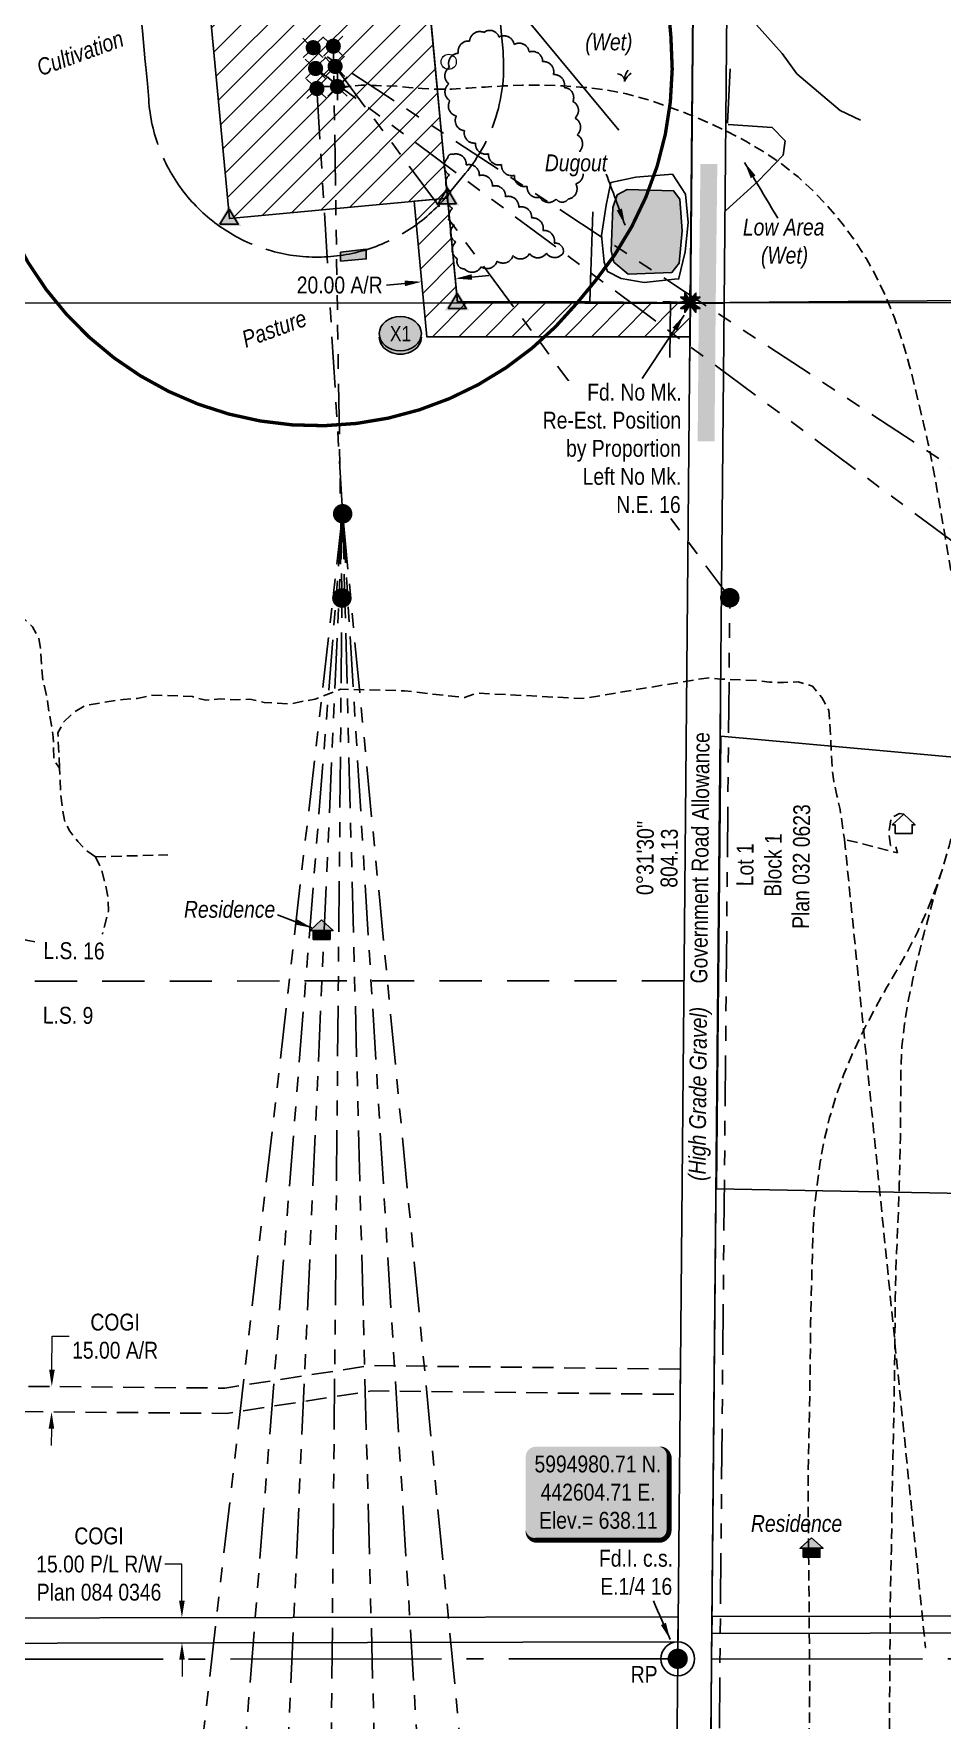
# Model space of a CAD drawing. Extents: x 440687 to 448138, y 5992825 to 5999522.
# Drawn here: x 442223 to 442762, y 5994944 to 5995944 of the extents above; entities that cross this region are included whole.
import ezdxf
from ezdxf.enums import TextEntityAlignment as Align

# ---------------------------------------------------------------- set-up
doc = ezdxf.new("R2010")
doc.units = 0
doc.header["$LTSCALE"] = 5
doc.header["$PDSIZE"] = 0.5
for name, pattern in [('0', [1, 1, 0]), ('DASHED1', [0.375, 0.25, -0.125]), ('foc-ACCESSROAD', [3.75, 2.5, -1.25]), ('foc-BUFFER', [16.75, 15, -1.75]), ('foc-DOT', [1, 0.2, -0.8]), ('foc-DRILLPATH', [14.75, 6, -1.75, 1.75, -1.75, 1.75, -1.75]), ('foc-LSD', [8, 5, -3]), ('foc-QUARTERLINE', [33, 25, -3, 2, -3]), ('foc-TOPO', [1, 0.2, -0.8]), ('UG_PIPE', [1.875, 1.25, -0.625])]:
    doc.linetypes.add(name, pattern=pattern)
doc.layers.get('Defpoints').update_dxf_attribs({"color": 9})
for name, color, linetype in [('35', 37, 'Continuous'), ('AS-FENCE', 48, 'foc-FENCE'), ('AS-PIPE-UG', 44, 'UG_PIPE'), ('AS-RESIDENCE', 14, 'Continuous'), ('AS-ROADS', 254, 'Continuous'), ('AS-TELUS', 224, 'foc-TEL'), ('AS-UNDERLAY-H', 141, 'Continuous'), ('AUX-BUFFER', 7, 'foc-BUFFER'), ('C-WS-S', 8, 'Continuous'), ('DETAIL-HZ-Existing', 8, 'foc-DOT'), ('DETAIL-T', 7, 'Continuous'), ('F-AR', 190, 'foc-ACCESSROAD'), ('F-RW', 190, 'Continuous'), ('L-BD', 7, 'Continuous'), ('L-MON', 1, 'Continuous'), ('L-ROAD-T', 7, 'Continuous'), ('L-SEC', 7, 'Continuous'), ('L-SECQ', 8, 'foc-QUARTERLINE'), ('L-SECTION-LSD', 7, 'foc-LSD'), ('L-TITLEDB', 4, 'Continuous'), ('L-TITLEDB-T', 4, 'Continuous'), ('P-CROSSINGS', 250, 'Continuous'), ('P-PDRILLPATH', 12, 'foc-DRILLPATH'), ('P-PROPOSED', 10, 'Continuous'), ('P-PROPOSED-EXISTING-H', 59, 'Continuous'), ('P-TXT', 4, 'Continuous'), ('T-BUSH', 110, '0'), ('T-GENERAL', 48, 'foc-TOPO'), ('T-SLOPE', 48, 'Continuous'), ('T-WATER', 160, 'Continuous'), ('T-WATER-H', 133, 'Continuous'), ('T-WATER-T', 170, 'Continuous'), ('WETLAND', 143, 'Continuous'), ('WETLAND BLOCK', 146, 'Continuous')]:
    doc.layers.add(name, color=color, linetype=linetype)
for name, color, linetype, lineweight in [('AS-GENERAL', 48, 'Continuous', 18), ('F-AR-T', 190, 'Continuous', 9), ('F-RW-T', 190, 'Continuous', 9), ('T-TEXT', 48, 'Continuous', 18)]:
    doc.layers.add(name, color=color, linetype=linetype, lineweight=lineweight)
doc.styles.add('100L', font='ARIALN.TTF', dxfattribs={"height": 11})
doc.styles.add('175L', font='ARIALN.TTF', dxfattribs={"height": 20})
doc.styles.add('80', font='ARIALN.TTF', dxfattribs={"height": 10})
doc.styles.add('80CG', font='ARIALN.TTF', dxfattribs={"height": 10})
doc.styles.add('80L', font='ARIALN.TTF', dxfattribs={"height": 10})
doc.styles.add('80LS', font='ARIALNI.TTF', dxfattribs={"height": 10})
doc.styles.add('Crossing', font='ARIALN.TTF', dxfattribs={"height": 10})
doc.styles.add('foc-LtypeFont', font='ARIALN.TTF', dxfattribs={"height": 7.35})
doc.linetypes.add('foc-FENCE', pattern='A,10,-1,["X",foc-LtypeFont,S=0.2,R=0,X=-0.625,Y=-0.75],-1.24', length=12.24)
doc.linetypes.add('foc-TEL', pattern='A,2,-1,["T",foc-LtypeFont,S=0.2,R=0,X=-0.425,Y=-0.75],-1.24,8', length=12.24)
doc.dimstyles.new('Compass 5 000', dxfattribs={"dimscale": 5, "dimtxt": 9, "dimasz": 2, "dimexe": 0.2, "dimexo": 0.0625, "dimgap": 0.5, "dimtad": 0, "dimtih": 1, "dimtoh": 1, "dimzin": 0, "dimdsep": 46, "dimtxsty": '80CG', "dimcen": 0.1, "dimse1": 1, "dimse2": 1, "dimclrd": 256, "dimclrt": 256, "dimaunit": 1, "dimadec": 4, "dimazin": 0, "dimtfac": 0.06, "dimtofl": 0, "dimtmove": 0, "dimatfit": 1, "dimfxl": 0.2, "dimtolj": 1, "dimtzin": 0, "dimlwd": -1, "dimarcsym": 0})
pattern_1 = [(45, (201.638, 2731.482), (-7.854144598, 7.854144598), [])]

# ---------------------------------------------------------------- blocks, each defined once
blk = doc.blocks.new('fdia')
at = {"color": 255, "const_width": 1}
blk.add_lwpolyline([(-0.5, 0, 1), (0.5, 0, 1)], format="xyb", close=True, dxfattribs=at)
blk = doc.blocks.new('Fdiaa')
blk.add_blockref('fdia', (0, 0))
blk = doc.blocks.new('fdib')
at = {"color": 1, "const_width": 1.6}
blk.add_lwpolyline([(-0.4, 0, 1), (0.4, 0, 1)], format="xyb", close=True, dxfattribs=at)
at = {"color": 1}
blk.add_circle((0, 0), 0.8, dxfattribs=at)
blk = doc.blocks.new('Fdibb')
blk.add_blockref('fdib', (0, 0))
blk = doc.blocks.new('fdicc')
for name in ['Fdibb', 'Fdiaa']:
    blk.add_blockref(name, (0, 0))
blk = doc.blocks.new('FDI')
blk.add_blockref('fdicc', (0, 0))
blk = doc.blocks.new('TRIA')
blk.add_hatch(color=255).paths.add_polyline_path([(-0.04, 1.52), (-1.47, -0.87), (1.39, -0.87)])
blk = doc.blocks.new('TRIAA')
blk.add_blockref('TRIA', (0, 0))
blk = doc.blocks.new('TRIB')
at = {"color": 1}
blk.add_lwpolyline([(-1.12, -0.67), (-0.04, 1.13), (1.04, -0.67)], close=True, dxfattribs=at)
blk = doc.blocks.new('TRIBB')
blk.add_blockref('TRIB', (0, 0))
blk = doc.blocks.new('TRICC')
for name in ['TRIAA', 'TRIBB']:
    blk.add_blockref(name, (0, 0))
blk = doc.blocks.new('plspike')
blk.add_blockref('TRICC', (0, 0))
blk = doc.blocks.new('TEMP')
h = blk.add_hatch(color=255)
h.dxf.hatch_style = 1
h.paths.add_polyline_path([(0, 0.25), (-0.67, 1.15), (-0.67, 0.67), (-1.15, 0.67), (-0.25, 0), (-1.15, -0.67), (-0.67, -0.67), (-0.67, -1.15), (0, -0.25), (0.67, -1.15), (0.67, -0.67), (1.15, -0.67), (0.25, 0), (1.15, 0.67), (0.67, 0.67), (0.67, 1.15)])
h.paths.add_polyline_path([(0.57, 0.85), (0.57, 0.57), (0.85, 0.57), (0.08, 0), (0.85, -0.57), (0.57, -0.57), (0.57, -0.85), (0, -0.08), (-0.57, -0.85), (-0.57, -0.57), (-0.85, -0.57), (-0.08, 0), (-0.85, 0.57), (-0.57, 0.57), (-0.57, 0.85), (0, 0.08)], flags=16)
h = blk.add_hatch(color=1)
h.dxf.hatch_style = 1
h.paths.add_polyline_path([(0, 0.08), (-0.57, 0.85), (-0.57, 0.57), (-0.85, 0.57), (-0.08, 0), (-0.85, -0.57), (-0.57, -0.57), (-0.57, -0.85), (0, -0.08), (0.57, -0.85), (0.57, -0.57), (0.85, -0.57), (0.08, 0), (0.85, 0.57), (0.57, 0.57), (0.57, 0.85)])
at = {"color": 1}
for p, q in [((-0.08, 0), (0.08, 0)), ((0, 0.08), (0, -0.08))]:
    blk.add_line(p, q, dxfattribs=at)
at = {"color": 255, "flags": 128}
blk.add_lwpolyline([(-0.25, 0), (-1.15, 0.67), (-0.67, 0.67), (-0.67, 1.15), (0, 0.25), (0.67, 1.15), (0.67, 0.67), (1.15, 0.67), (0.25, 0), (1.15, -0.67), (0.67, -0.67), (0.67, -1.15), (0, -0.25), (-0.67, -1.15), (-0.67, -0.67), (-1.15, -0.67)], close=True, dxfattribs=at)
at = {"color": 1, "flags": 128}
blk.add_lwpolyline([(-0.08, 0), (-0.85, 0.57), (-0.57, 0.57), (-0.57, 0.85), (0, 0.08), (0.57, 0.85), (0.57, 0.57), (0.85, 0.57), (0.08, 0), (0.85, -0.57), (0.57, -0.57), (0.57, -0.85), (0, -0.08), (-0.57, -0.85), (-0.57, -0.57), (-0.85, -0.57)], close=True, dxfattribs=at)
blk = doc.blocks.new('*D432')
at = {"layer": 'Defpoints', "color": 0, "transparency": 16777216}
for p in [(442310.7, 5995005.15), (442396.59, 5995005.31), (442396.62, 5994990.31)]:
    blk.add_point(p, dxfattribs=at)
at = {"layer": 'F-RW-T', "transparency": 16777216}
for p, q in [((442310.65, 5995036.82), (442300.65, 5995036.82)), ((442310.69, 5995015.15), (442310.65, 5995036.82)), ((442310.75, 5994980.16), (442310.77, 5994970.16))]:
    blk.add_line(p, q, dxfattribs=at)
for points in [[(442312.35, 5995015.16), (442309.02, 5995015.15), (442310.7, 5995005.15)], [(442312.41, 5994980.16), (442309.08, 5994980.16), (442310.73, 5994990.16)]]:
    blk.add_solid(points, dxfattribs=at)
at = {"layer": 'F-RW-T', "transparency": 16777216, "insert": (442261.56, 5995036.82), "char_height": 10, "attachment_point": 5, "style": '80CG'}
blk.add_mtext('\\A1;COGI\\P15.00 P/L R/W\\PPlan 084 0346', dxfattribs=at)
blk = doc.blocks.new('WC')
at = {"layer": 'L-MON'}
h = blk.add_hatch(color=255, dxfattribs=at)
h.dxf.hatch_style = 1
edge = h.paths.add_edge_path()
edge.add_arc((0, 0), 0.9, 0, 360)
at = {"layer": 'L-MON', "color": 240, "flags": 128}
for points in [[(-0.62, 0.5), (-1.23, 1.12)], [(0.52, 0.61), (1.13, 1.21)], [(-1.18, -1.18), (-0.56, -0.57)], [(1.16, -1.18), (0.56, -0.57)]]:
    blk.add_lwpolyline(points, dxfattribs=at)
at = {"layer": 'L-MON', "color": 240}
for radius in [0.8, 0.373]:
    blk.add_circle((0, 0), radius, dxfattribs=at)
blk = doc.blocks.new('res_occ')
for points in [[(0.1, 0.89), (-1.26, -0.37), (1.46, -0.37)], [(-0.9, -1.43), (1.1, -1.43), (1.1, -0.37), (-0.9, -0.37)]]:
    blk.add_hatch(color=14).paths.add_polyline_path(points)
at = {"color": 14}
for points in [[(0.1, 0.89), (-1.26, -0.37), (1.46, -0.37)], [(-0.9, -1.43), (1.1, -1.43), (1.1, -0.37), (-0.9, -0.37)]]:
    blk.add_lwpolyline(points, close=True, dxfattribs=at)
blk = doc.blocks.new('*D456')
at = {"layer": 'Defpoints', "color": 0, "transparency": 16777216}
for p in [(442233.53, 5995142.1), (442283.46, 5995141.66), (442283.33, 5995126.66)]:
    blk.add_point(p, dxfattribs=at)
at = {"layer": 'F-AR-T', "transparency": 16777216}
for p, q in [((442233.62, 5995152.1), (442233.8, 5995171.91)), ((442233.8, 5995171.91), (442243.8, 5995171.91)), ((442233.31, 5995117.11), (442233.22, 5995107.11))]:
    blk.add_line(p, q, dxfattribs=at)
for points in [[(442231.96, 5995152.11), (442235.29, 5995152.08), (442233.53, 5995142.1)], [(442231.65, 5995117.12), (442234.98, 5995117.09), (442233.4, 5995127.11)]]:
    blk.add_solid(points, dxfattribs=at)
at = {"layer": 'F-AR-T', "transparency": 16777216, "insert": (442271.08, 5995171.91), "char_height": 10, "attachment_point": 5, "style": '80CG'}
blk.add_mtext('\\A1;COGI\\P15.00 A/R', dxfattribs=at)
blk = doc.blocks.new('xing2')
h = blk.add_hatch(color=50)
h.dxf.hatch_style = 1
edge = h.paths.add_edge_path()
edge.add_ellipse((0, 0), major_axis=(-12.5, 0), ratio=0.816297, start_angle=0, end_angle=360)
h = blk.add_hatch(color=250)
h.dxf.hatch_style = 1
edge = h.paths.add_edge_path()
edge.add_ellipse((0, -2), major_axis=(-12.5, 0), ratio=0.816297, start_angle=0, end_angle=180)
edge.add_line((12.5, -2), (12.5, 0))
edge.add_ellipse((0, 0), major_axis=(-12.5, 0), ratio=0.816297, start_angle=0, end_angle=180, ccw=False)
edge.add_line((-12.5, 0), (-12.5, -2))
at = {"color": 250}
blk.add_ellipse((0, 0), major_axis=(-12.5, 0), ratio=0.816297, dxfattribs=at)
blk.add_ellipse((0, -2), major_axis=(-12.5, 0), ratio=0.816297, start_param=0, end_param=3.141593, dxfattribs=at)
at = {"color": 250, "style": 'Crossing'}
blk.add_attdef('CROSSING', text='', height=9, dxfattribs=at).set_placement((0.1, 0), align=Align.MIDDLE_CENTER)
at = {"color": 250, "style": 'Crossing', "flags": 1}
for tag, p in [('OWNER', (0.1, -12.5)), ('DESCRIPTION', (0.1, -25.8)), ('LOCATION', (0.1, -39.3)), ('DWG_REF', (0.1, -52.8))]:
    blk.add_attdef(tag, text='', height=9, dxfattribs=at).set_placement(p, align=Align.MIDDLE_CENTER)
blk = doc.blocks.new('*D483')
at = {"layer": 'Defpoints', "color": 0, "transparency": 16777216}
for p in [(442472.08, 5995805.79), (442452.18, 5995803.91), (442452.83, 5995797.01)]:
    blk.add_point(p, dxfattribs=at)
at = {"layer": 'P-TXT', "transparency": 16777216}
for p, q in [((442442.88, 5995796.07), (442432, 5995795.04)), ((442482.69, 5995799.83), (442492.65, 5995800.77))]:
    blk.add_line(p, q, dxfattribs=at)
for points in [[(442442.72, 5995797.73), (442443.03, 5995794.41), (442452.83, 5995797.01)], [(442482.53, 5995801.49), (442482.85, 5995798.17), (442472.74, 5995798.89)]]:
    blk.add_solid(points, dxfattribs=at)
at = {"layer": 'P-TXT', "transparency": 16777216, "insert": (442404.26, 5995795.04), "char_height": 10, "attachment_point": 5, "style": '80CG', "bg_fill": 3, "box_fill_scale": 1.1, "bg_fill_color": 256, "bg_fill_true_color": 13158600, "bg_fill_transparency": 0}
blk.add_mtext('\\A1;20.00 A/R', dxfattribs=at)
blk = doc.blocks.new('MUSK')
at = {"layer": 'T-GENERAL', "linetype": 'Continuous'}
for centre, radius, start, end in [((-0.86, 0.03), 0.856, 357.7915, 88.2897), ((1.86, 0.15), 1.86, 140.732, 184.6871), ((1.91, -0.8), 2.08, 122.4427, 157.2145)]:
    blk.add_arc(centre, radius, start, end, dxfattribs=at)
blk = doc.blocks.new('*U486')
h = blk.add_hatch(color=254)
edge = h.paths.add_edge_path()
edge.add_line((-36.5, -28.5), (36.5, -28.5))
edge.add_arc((36.5, -22.5), 6, 270, 360)
edge.add_line((42.5, -22.5), (42.5, 21))
edge.add_arc((36.5, 21), 6, 0, 90)
edge.add_line((36.5, 27), (-36.5, 27))
edge.add_arc((-36.5, 21), 6, 90, 180)
edge.add_line((-42.5, 21), (-42.5, -22.5))
edge.add_arc((-36.5, -22.5), 6, 180, 270)
at = {"color": 1, "flags": 128}
blk.add_lwpolyline([(-36.5, -28.5, 3, 3, 0), (36.5, -28.5, 3, 3, 0.414214), (42.5, -22.5, 3, 3, 0), (42.5, 21, 3, 0, 0.414214), (36.5, 27, 0, 0, 0), (-36.5, 27, 0, 0, 0.414214), (-42.5, 21, 0, 0, 0), (-42.5, -22.5, 0, 3, 0.414214)], format="xyseb", close=True, dxfattribs=at)
blk.add_lwpolyline([(-13.6, -13.2, 0, 10, 0), (0, 0, 5, 5, 0)], format="xyseb", dxfattribs=at)
at = {"color": 1, "style": '80'}
blk.add_attdef('ENTER_TEXT_001', (-36, -5), '', height=10, dxfattribs=at)
blk = doc.blocks.new('*U488')
at = {"layer": '35', "color": 3}
blk.add_circle((0, 0), 10, dxfattribs=at)
at = {"layer": '35', "color": 3, "style": '80'}
blk.add_attdef('RP_001', (-27.86, -14.23), '', height=10, dxfattribs=at)
blk = doc.blocks.new('res_abd')
at = {"color": 14}
blk.add_lwpolyline([(-1.13, -0.57), (-1.13, -1.62), (0.87, -1.62), (0.87, -0.57), (1.22, -0.57), (-0.13, 0.69), (-1.49, -0.57)], close=True, dxfattribs=at)
blk = doc.blocks.new('GAS')
h = blk.add_hatch(color=255)
h.dxf.hatch_style = 1
edge = h.paths.add_edge_path()
edge.add_arc((0, 0), 0.9, 0, 360)
for p, q in [((-0.81, 0), (-1.62, 0)), ((-0.57, 0.57), (-1.14, 1.14)), ((0, 0.81), (0, 1.62)), ((0.57, 0.57), (1.14, 1.14)), ((1.62, 0), (0.81, 0)), ((-0.57, -0.57), (-1.14, -1.14)), ((0, -0.81), (0, -1.62)), ((1.14, -1.14), (0.57, -0.57))]:
    blk.add_line(p, q)
blk.add_circle((0, 0), 0.8)
blk = doc.blocks.new('plbh')
at = {"layer": 'L-MON'}
h = blk.add_hatch(color=255, dxfattribs=at)
h.dxf.hatch_style = 1
edge = h.paths.add_edge_path()
edge.add_arc((0, 0), 1.16, 0, 360)
h = blk.add_hatch(color=256, dxfattribs=at)
h.dxf.hatch_style = 1
h.paths.add_polyline_path([(-0.96, 0, 1), (0.96, 0, 1)])
h.paths.add_polyline_path([(0.91, 0, -1), (-0.91, 0, -1)], flags=16)
h.paths.add_polyline_path([(0.45, 0, -1), (-0.45, 0, -1)], flags=0)
h = blk.add_hatch(color=256, dxfattribs=at)
h.dxf.hatch_style = 1
h.paths.add_polyline_path([(-0.45, 0, 1), (0.45, 0, 1)])
h.paths.add_polyline_path([(0.4, 0, -1), (-0.4, 0, -1)], flags=16)
at = {"layer": 'L-MON', "color": 240}
for radius in [0.96, 0.91, 0.45, 0.4]:
    blk.add_circle((0, 0), radius, dxfattribs=at)

msp = doc.modelspace()

# ---------------------------------------------------------------- hatches: boundary and pattern name
at = {"layer": 'AS-UNDERLAY-H'}
h = msp.add_hatch(color=256, dxfattribs=at)
h.dxf.hatch_style = 1
h.paths.add_polyline_path([(442404.701, 5995814.546), (442404.833, 5995809.31), (442420.022, 5995810.569), (442419.955, 5995816.402)])
at = {"layer": 'P-PROPOSED-EXISTING-H'}
h = msp.add_hatch(dxfattribs=at)
h.set_pattern_fill('ANSI31', color=256, scale=3.498406, style=0)
h.set_pattern_definition(pattern_1)
h.paths.add_polyline_path([(442321.08, 5996023.502), (442450.448, 5996035.683), (442468.251, 5995846.606), (442338.882, 5995834.425)])
h = msp.add_hatch(dxfattribs=at)
h.set_pattern_fill('ANSI31', color=256, scale=3.498406, style=0)
h.set_pattern_definition(pattern_1)
h.paths.add_polyline_path([(442468.251, 5995846.606), (442448.348, 5995844.732), (442455.908, 5995764.442), (442611.891, 5995764.459), (442612.074, 5995784.45), (442474.105, 5995784.435)])
at = {"layer": 'T-WATER-H'}
h = msp.add_hatch(color=256, dxfattribs=at)
h.dxf.hatch_style = 1
h.paths.add_polyline_path([(442574.683, 5995851.709), (442568.796, 5995848.465), (442566.247, 5995841.032), (442565.286, 5995815.417), (442566.816, 5995808.721), (442575.283, 5995801.578), (442601.225, 5995802.587), (442605.497, 5995807.945), (442607.266, 5995827.143), (442605.886, 5995846.069), (442602.235, 5995850.883)])

# ---------------------------------------------------------------- linework, layer by layer
at = {"layer": 'AS-FENCE', "flags": 128}
for points in [[(442611.816, 5995750.123), (442612.474, 5995802.046), (442616.375, 5996249.275)], [(442612.194, 5995784.54), (442552.564, 5995785.145), (442474.045, 5995785.028), (442464.731, 5995882.45), (442456.831, 5995967.811), (442451.738, 5996034.909), (442445.327, 5996120.674), (442439.093, 5996125.752), (442406.511, 5996117.163), (442381.556, 5996105.188), (442350.395, 5996096.332), (442327.931, 5996097.311), (442310.14, 5996100.252), (442276.675, 5996100.498)], [(442554.466, 5995838.387), (442552.666, 5995785.127)], [(442552.571, 5995785.124), (442553.198, 5995804.234)], [(442611.816, 5995750.123), (442612.474, 5995802.046)], [(442612.216, 5995785.793), (442612.307, 5995794.85), (442612.112, 5995785.97), (442604.669, 5995784.71), (442600.259, 5995784.648), (442595.792, 5995784.83)], [(442612.176, 5995784.601), (442776.241, 5995785.891)], [(442600.368, 5995784.784), (442600.052, 5995752.117)]]:
    msp.add_lwpolyline(points, dxfattribs=at)
at = {"layer": 'AS-GENERAL', "flags": 128}
for points, const_width in [([(442612.307, 5995794.85), (442612.112, 5995785.97)], 1.5), ([(442595.792, 5995784.83), (442604.669, 5995784.71)], 1.499)]:
    msp.add_lwpolyline(points, dxfattribs=dict(at, const_width=const_width))
at = {"layer": 'AS-GENERAL'}
msp.add_circle((442468.905, 5995927.403), 4.515, dxfattribs=at)
at = {"layer": 'AS-PIPE-UG'}
msp.add_line((442259.381, 5995456.059), (442302.351, 5995457.335), dxfattribs=at)
at = {"layer": 'AS-PIPE-UG', "flags": 128}
for points in [[(441791.658, 5995613.039), (441801.632, 5995612.695), (441806.39, 5995612.554), (441807.823, 5995612.726), (442210.061, 5995598.964), (442216.122, 5995598.082), (442222.029, 5995592.523), (442225.814, 5995585.696), (442227.044, 5995577.766), (442227.538, 5995569.977), (442228.137, 5995560.879), (442229.594, 5995555.379), (442231.033, 5995548.438), (442232.08, 5995541.009), (442233.375, 5995534.039), (442234.38, 5995527.087), (442234.881, 5995513.578), (442238.105, 5995508.697)], [(442238.105, 5995508.697), (442237.14, 5995529.551), (442240.466, 5995535.947), (442246.605, 5995541.964), (442253.779, 5995545.992), (442275.869, 5995549.445), (442284.201, 5995549.929), (442292.409, 5995551.867), (442300.759, 5995551.699), (442309.141, 5995551.49), (442316.921, 5995551.076), (442324.95, 5995548.913), (442333.738, 5995549.792), (442342.494, 5995549.236), (442351.016, 5995549.555), (442359.43, 5995547.671), (442366.996, 5995547.221), (442375.483, 5995546.696), (442382.742, 5995548.361), (442389.75, 5995549.587), (442404.883, 5995555.506), (442442.715, 5995554.531), (442478.189, 5995550.494), (442485.883, 5995553.186), (442548.412, 5995549.933), (442616.775, 5995561.365), (442623.299, 5995562.136), (442630.172, 5995561.484), (442651.576, 5995560.61), (442659.231, 5995559.691), (442667.349, 5995559.452), (442676.192, 5995559.868), (442684.561, 5995557.388), (442690.199, 5995550.518), (442694.223, 5995543.035), (442694.954, 5995534.96), (442696.225, 5995509.312), (442697.217, 5995500.754), (442699.109, 5995492.49), (442701.031, 5995484.108), (442703.549, 5995466.509)], [(442259.381, 5995456.059), (442254.139, 5995459.777), (442248.932, 5995465.193), (442244.196, 5995471.262), (442240.977, 5995477.85), (442239.677, 5995485.766), (442238.796, 5995493.753), (442238.105, 5995508.697)], [(442738.717, 5995481.481), (442736.199, 5995481.715), (442731.191, 5995479.22), (442729.895, 5995469.88), (442730.968, 5995462.873), (442734.024, 5995462.343), (442735.093, 5995458.514), (442703.549, 5995466.509)], [(442703.612, 5995466.493), (442751.607, 5994987.408), (442751.388, 5994987.485)], [(441791.658, 5995448.151), (441792.246, 5995448.274), (441798.937, 5995449.982), (441817.473, 5995453.211), (441825.4, 5995454.848), (441833.512, 5995457.227), (441841.879, 5995459.321), (441850.153, 5995460.887), (441858.653, 5995462.019), (441867.085, 5995462.76), (441875.465, 5995463.175), (441884.173, 5995463.311), (441892.939, 5995462.753), (441901.413, 5995462.149), (441909.893, 5995461.169), (441918.75, 5995459.714), (441927.238, 5995458.663), (441935.664, 5995457.066), (441944.08, 5995455.355), (441952.517, 5995453.827), (441960.603, 5995452.457), (441967.629, 5995451.298), (441975.078, 5995449.164), (441982.651, 5995447.575), (441989.203, 5995446.585), (441996.088, 5995445.206), (442003.629, 5995444.103), (442011.404, 5995443.769), (442018.746, 5995444.686), (442033.062, 5995453.946), (442040.71, 5995452.902), (442048.521, 5995451.571), (442055.305, 5995449.182), (442063.092, 5995447.419), (442071.023, 5995447.445), (442079.003, 5995445.95), (442087.12, 5995443.923), (442095.428, 5995443.009), (442103.568, 5995442.009), (442111.823, 5995441.126), (442120.093, 5995439.229), (442128.448, 5995437.878), (442136.327, 5995436.01), (442144.321, 5995434.212), (442152.254, 5995432.791), (442159.974, 5995431.085), (442168.046, 5995429.858), (442175.801, 5995428.268), (442183.682, 5995425.998), (442190.287, 5995421.522), (442196.173, 5995416.386), (442203.407, 5995412.302), (442210.854, 5995408.539), (442219.239, 5995406.59), (442227.658, 5995405.087), (442236.118, 5995403.553), (442244.358, 5995402.934), (442252.686, 5995402.604), (442261.348, 5995402.317), (442267.241, 5995424.105), (442266.948, 5995432.266), (442265.097, 5995440.585), (442262.886, 5995448.77), (442259.381, 5995456.059)]]:
    msp.add_lwpolyline(points, dxfattribs=at)
at = {"layer": 'AS-ROADS', "const_width": 9.995, "flags": 128}
msp.add_lwpolyline([(442621.534, 5995702.481), (442622.193, 5995780.033), (442623.19, 5995866.79)], dxfattribs=at)
at = {"layer": 'AS-TELUS', "flags": 128}
for points in [[(442466.564, 5995784.574), (442632.682, 5995784.211)], [(442622.841, 5994768.202), (442630.033, 5995542.103)]]:
    msp.add_lwpolyline(points, dxfattribs=at)
at = {"layer": 'AS-UNDERLAY-H', "flags": 128}
msp.add_lwpolyline([(442404.701, 5995814.546), (442404.833, 5995809.31), (442420.022, 5995810.569), (442419.955, 5995816.402)], close=True, dxfattribs=at)
at = {"layer": 'AUX-BUFFER', "color": 251, "linetype": 'foc-BUFFER', "const_width": 1.999, "flags": 128}
msp.add_lwpolyline([(442191.264, 5995898.486), (442190.797, 5995905.611), (442189.935, 5995913.184, -0.0071781), (442189.368, 5995918.896), (442187.904, 5995936.166), (442186.848, 5995945.954, -0.0054391), (442186.429, 5995950.283), (442185.398, 5995962.295, -0.4150133), (442368.023, 5996178.613), (442379.939, 5996179.603, -0.414883), (442595.751, 5995996.476), (442596.55, 5995986.584), (442597.56, 5995976.674, -0.0027899), (442597.774, 5995974.453), (442599.565, 5995954.702, -0.0003681), (442599.591, 5995954.409), (442600.66, 5995942.424, -0.1970345), (442555.821, 5995797.536), (442545.024, 5995784.433, -0.6793505)], format="xyb", close=True, dxfattribs=at)
at = {"layer": 'AUX-BUFFER', "color": 251, "linetype": 'foc-BUFFER', "flags": 128}
msp.add_lwpolyline([(442291.005, 5995905.023), (442290.381, 5995914.536), (442289.249, 5995924.487, -0.0071781), (442288.965, 5995927.342), (442287.404, 5995945.746), (442286.227, 5995956.666, -0.0054391), (442286.018, 5995958.83), (442284.987, 5995970.842, -0.4150133), (442376.299, 5996079.001), (442388.215, 5996079.991, -0.414883), (442496.121, 5995988.428), (442497.004, 5995977.491), (442498.121, 5995966.537, -0.0027899), (442498.228, 5995965.427), (442500.019, 5995945.676, -0.0003681), (442500.032, 5995945.529), (442501.101, 5995933.544, -0.1970345), (442478.682, 5995861.1), (442467.885, 5995847.997, -0.6793505)], format="xyb", close=True, dxfattribs=at)
at = {"layer": 'DETAIL-HZ-Existing', "linetype": 'DASHED1', "ltscale": 5, "flags": 128}
msp.add_lwpolyline([(442771.574, 5995596.825), (442773.295, 5995586.452), (442773.748, 5995583.467), (442775.44, 5995569.954), (442776.571, 5995556.419), (442777.082, 5995542.822), (442776.872, 5995529.213), (442775.944, 5995515.664), (442774.245, 5995502.144), (442771.758, 5995488.754), (442768.814, 5995475.59), (442765.579, 5995462.409), (442761.796, 5995449.325), (442760.588, 5995445.49), (442758.545, 5995438.795), (442757.835, 5995436.403), (442754.152, 5995423.328), (442750.658, 5995410.231), (442747.314, 5995397.081), (442744.218, 5995383.789), (442741.433, 5995370.493), (442739.176, 5995357.12), (442737.669, 5995343.707), (442737.06, 5995330.214), (442737.024, 5995327.254), (442736.931, 5995316.644), (442736.842, 5995303.075), (442736.743, 5995289.495), (442736.505, 5995275.967), (442736.117, 5995262.47), (442735.697, 5995248.894), (442735.128, 5995235.331), (442734.519, 5995221.767), (442733.98, 5995208.193), (442733.662, 5995194.656), (442733.583, 5995181.096), (442733.473, 5995167.476), (442733.323, 5995153.837), (442733.114, 5995140.268), (442732.846, 5995126.761), (442732.568, 5995113.263), (442732.279, 5995099.716), (442732.021, 5995086.198), (442731.802, 5995072.66), (442731.592, 5995058.991), (442731.381, 5995045.323), (442731.071, 5995031.665), (442730.791, 5995017.998), (442730.692, 5995004.448), (442730.592, 5994990.778), (442730.481, 5994977.098), (442730.421, 5994963.428), (442730.331, 5994949.748), (442730.25, 5994936.068), (442730.191, 5994922.438), (442730.151, 5994908.787), (442730.2, 5994895.096), (442730.37, 5994881.422), (442730.59, 5994867.759), (442730.919, 5994854.103), (442731.269, 5994840.428), (442731.609, 5994826.763), (442731.909, 5994813.098), (442731.848, 5994799.428), (442731.498, 5994785.751), (442731.058, 5994772.085), (442730.589, 5994758.57), (442730.091, 5994745.045), (442729.571, 5994731.391), (442729.161, 5994717.725), (442728.84, 5994704.038), (442728.48, 5994690.361), (442728.03, 5994676.736), (442727.579, 5994663.06), (442727.229, 5994649.384), (442726.999, 5994635.715), (442726.898, 5994622.036), (442726.908, 5994608.344), (442726.888, 5994594.674), (442726.717, 5994580.995), (442726.437, 5994567.317), (442726.177, 5994553.659), (442726.026, 5994539.95), (442725.975, 5994526.26), (442725.975, 5994512.589), (442726.115, 5994498.906), (442726.444, 5994485.241), (442726.774, 5994471.555), (442727.024, 5994457.891), (442727.253, 5994444.207), (442727.553, 5994430.523), (442727.693, 5994416.89), (442727.656, 5994403.439), (442727.545, 5994389.739), (442727.315, 5994376.071), (442726.864, 5994362.396), (442726.324, 5994348.742), (442725.874, 5994335.086), (442725.564, 5994321.409), (442725.383, 5994307.73), (442725.143, 5994294.052), (442724.873, 5994280.404), (442724.614, 5994266.877), (442724.359, 5994253.619), (442724.162, 5994242.63)], dxfattribs=at)
at = {"layer": 'F-AR', "flags": 128}
msp.add_lwpolyline([(442606.307, 5995152.464), (442606.167, 5995137.471), (442423.39, 5995139.526), (442337.176, 5995126.187), (442128.889, 5995128.031), (442128.392, 5995086.287), (442113.398, 5995086.275), (442114.075, 5995143.156), (442336.089, 5995141.19), (442422.321, 5995154.532)], close=True, dxfattribs=at)
at = {"layer": 'F-RW', "flags": 128}
for points in [[(442625.053, 5995005.72), (442624.96, 5994995.727), (443000.725, 5994996.468), (443035.243, 5995031.114), (443028.166, 5995038.165), (442996.57, 5995006.45)], [(442109.681, 5995019.543), (442147.459, 5995004.859), (442604.944, 5995005.684), (442604.805, 5994990.689), (442144.661, 5994989.861), (442104.248, 5995005.576)]]:
    msp.add_lwpolyline(points, close=True, dxfattribs=at)
at = {"layer": 'L-SEC'}
for p, q in [((444232.881, 5995787.316), (442632.307, 5995784.485)), ((441809.528, 5995784.364), (442612.074, 5995784.45)), ((442597.225, 5994176.899), (442604.712, 5994980.716)), ((442617.335, 5994176.983), (442624.819, 5994980.529))]:
    msp.add_line(p, q, dxfattribs=at)
at = {"layer": 'L-SEC', "flags": 128}
for points in [[(442619.437, 5996588.183), (442612.074, 5995784.45), (442604.712, 5994980.716)], [(442639.547, 5996587.999), (442632.184, 5995784.265), (442624.822, 5994980.532)]]:
    msp.add_lwpolyline(points, dxfattribs=at)
at = {"layer": 'L-SECQ'}
msp.add_line((441844.549, 5994980.28), (442604.712, 5994980.716), dxfattribs=at)
at = {"layer": 'L-SECQ', "flags": 128}
msp.add_lwpolyline([(442624.819, 5994980.529), (443388.805, 5994981.73)], dxfattribs=at)
at = {"layer": 'L-SECTION-LSD'}
msp.add_line((442608.487, 5995382.65), (442211.169, 5995382.446), dxfattribs=at)
at = {"layer": 'L-TITLEDB', "flags": 128}
msp.add_lwpolyline([(442630.269, 5995527.632), (442875.779, 5995505.426), (442863.686, 5995449.39), (442858.853, 5995411.541), (442833.153, 5995410.898), (442817.041, 5995255.731), (442627.748, 5995259.293)], close=True, dxfattribs=at)
at = {"layer": 'P-PDRILLPATH', "flags": 128}
for points in [[(444625.928, 5995582.522), (442930.28, 5995580.105), (442388.562, 5995935.789)], [(442392.82, 5994231.661), (442405.557, 5995609.507), (442400.473, 5995936.649)], [(442389.965, 5995923.461), (442805.655, 5995614.869)], [(442401.542, 5995924.664), (442635.58, 5995609.694), (442622.845, 5994231.981)], [(442390.745, 5995911.561), (442406.015, 5995659.485)], [(442292.86, 5994231.556), (442406.015, 5995659.485)], [(442406.015, 5995659.485), (442342.84, 5994231.609)], [(442442.8, 5994231.713), (442406.015, 5995659.485)], [(442492.78, 5994231.765), (442406.015, 5995659.485)], [(442542.759, 5994231.817), (442406.015, 5995659.485)]]:
    msp.add_lwpolyline(points, dxfattribs=at)
at = {"layer": 'P-PROPOSED', "flags": 128}
for points in [[(442321.08, 5996023.502), (442450.448, 5996035.683), (442468.251, 5995846.606), (442338.882, 5995834.425), (442321.08, 5996023.502)], [(442468.251, 5995846.606), (442448.348, 5995844.732), (442455.908, 5995764.442), (442611.891, 5995764.459), (442612.074, 5995784.45), (442474.105, 5995784.435)]]:
    msp.add_lwpolyline(points, close=True, dxfattribs=at)
at = {"layer": 'T-BUSH', "flags": 128}
for points in [[(442539.896, 5995846.11, 0.5205671), (442544.259, 5995855.103, 0.5205671), (442547.54, 5995864.274, 0.5205671), (442546.3, 5995874.193, 0.5205671), (442545.06, 5995884.111, 0.5205671), (442543.82, 5995894.029, 0.5205671), (442542.581, 5995903.947, 0.5205671), (442537.338, 5995912.136, 0.5205671), (442530.964, 5995919.835, 0.5205671), (442524.59, 5995927.535, 0.5205671), (442516.669, 5995933.271, 0.5205671), (442507.694, 5995937.671, 0.5205671), (442498.719, 5995942.07, 0.5205671), (442489.816, 5995944.842, 0.5205671), (442481.266, 5995939.663, 0.5205671), (442474.671, 5995932.491, 0.5205671), (442469.32, 5995924.048, 0.5205671), (442468.986, 5995914.32, 0.5205671), (442469.616, 5995904.345, 0.5205671), (442473.419, 5995895.295, 0.5205671), (442478.252, 5995886.545, 0.5205671), (442484.799, 5995879.22, 0.5205671), (442492.512, 5995872.861, 0.5205671), (442500.224, 5995866.503, 0.5205671), (442507.893, 5995860.093, 0.5205671), (442515.477, 5995853.581, 0.5205671), (442523.06, 5995847.07, 0.5205671), (442532.666, 5995846.067, 0.5205671)], [(442536.805, 5995814.062, -0.5205671), (442526.811, 5995813.897, -0.5205671), (442516.817, 5995813.732, -0.5205671), (442507.01, 5995812.512, -0.5205671), (442497.569, 5995809.23, -0.5205671), (442488.128, 5995805.947, -0.5205671), (442478.282, 5995804.586, -0.5205671), (442474.057, 5995810.631, -0.5205671), (442473.101, 5995820.581, -0.5205671), (442472.146, 5995830.531, -0.5205671), (442471.19, 5995840.48, -0.5205671), (442470.234, 5995850.43, -0.5205671), (442469.279, 5995860.38, -0.5205671), (442468.323, 5995870.329, -0.5205671), (442471.515, 5995872.551, -0.5205671), (442479.277, 5995866.253, -0.5205671), (442487.039, 5995859.956, -0.5205671), (442494.802, 5995853.659, -0.5205671), (442502.605, 5995847.414, -0.5205671), (442510.44, 5995841.206, -0.5205671), (442518.092, 5995834.804, -0.5205671), (442524.787, 5995827.383, -0.5205671), (442531.483, 5995819.961, -0.5205671)]]:
    msp.add_lwpolyline(points, format="xyb", close=True, dxfattribs=at)
at = {"layer": 'T-SLOPE', "flags": 128}
msp.add_lwpolyline([(442604.588, 5995798.825), (442584.758, 5995796.623), (442571.241, 5995798.959), (442562.975, 5995803.051), (442561.028, 5995808.698), (442559.483, 5995824.511), (442562.243, 5995842.377), (442565.104, 5995855.934), (442579.863, 5995858.944), (442601.529, 5995860.733), (442609.397, 5995849.01), (442610.991, 5995832.096), (442609.059, 5995814.84), (442605.134, 5995798.4)], dxfattribs=at)
at = {"layer": 'T-WATER', "flags": 128}
msp.add_lwpolyline([(442574.683, 5995851.709), (442568.796, 5995848.465), (442566.247, 5995841.032), (442565.286, 5995815.417), (442566.816, 5995808.721), (442575.283, 5995801.578), (442601.225, 5995802.587), (442605.497, 5995807.945), (442607.266, 5995827.143), (442605.886, 5995846.069), (442602.235, 5995850.883)], close=True, dxfattribs=at)
at = {"layer": 'WETLAND', "flags": 128}
msp.add_lwpolyline([(442540.011, 5996044.116), (442507.915, 5995961.285), (442569.806, 5995886.979)], dxfattribs=at)
at = {"layer": 'WETLAND BLOCK', "flags": 128}
for points in [[(442634.634, 5995966.038), (442644.45, 5995957.021), (442666.596, 5995932.379), (442675.354, 5995920.22), (442701.002, 5995898.572), (442713.112, 5995892.749)], [(442634.146, 5995891.078), (442635.801, 5995923.27)], [(442633.233, 5995839.268), (442652.4, 5995856.72), (442667.286, 5995872.153), (442668.368, 5995880.497), (442660.753, 5995888.39), (442634.546, 5995890.276)]]:
    msp.add_lwpolyline(points, dxfattribs=at)

# ---------------------------------------------------------------- block references
at = {"layer": 'AS-RESIDENCE', "color": 5, "xscale": 4.99772230000006, "yscale": 4.99772230000006, "zscale": 4.99772230000006}
msp.add_blockref('res_abd', (442739.378, 5995478.021), dxfattribs=at)
at = {"layer": 'AS-RESIDENCE', "xscale": 4.997722300000076, "yscale": 4.997722300000076, "zscale": 4.997722300000076}
for p in [(442393.06, 5995414.269), (442683.571, 5995048.073)]:
    msp.add_blockref('res_occ', p, dxfattribs=at)
at = {"layer": 'C-WS-S', "color": 3, "xscale": 4.997722300000033, "yscale": 4.997722300000033, "zscale": 4.997722300000033}
msp.add_blockref('GAS', (442402.92, 5995912.738), dxfattribs=at)
at = {"layer": 'DETAIL-T', "color": 5}
ref = msp.add_blockref('*U486', (442557.075, 5995079.463), dxfattribs=dict(at, xscale=0.99954446, yscale=0.99954446, zscale=0.99954446))
ref.add_attrib('ENTER_TEXT_001', '5994980.71 N.', (442519.772, 5995091.23), dxfattribs={"layer": '0', "color": 1, "height": 9.99544, "style": '80'})
ref.add_attrib('ENTER_TEXT_002', '442604.71 E.', (442523.434, 5995074.53), dxfattribs={"layer": '0', "color": 1, "height": 9.99544, "style": '80'})
ref.add_attrib('ENTER_TEXT_003', 'Elev.= 638.11', (442522.503, 5995057.83), dxfattribs={"layer": '0', "color": 1, "height": 9.99544, "style": '80'})
at = {"layer": 'L-BD', "color": 5}
msp.add_blockref('*U488', (442604.712, 5994980.716), dxfattribs=at).add_auto_attribs({'RP_001': 'RP'})
at = {"layer": 'L-MON'}
for name, p, xscale, yscale, zscale in [('WC', (442388.562, 5995935.789), 4.997722300000087, 4.997722300000087, 4.997722300000087), ('WC', (442400.473, 5995936.649), 4.997722300000087, 4.997722300000087, 4.997722300000087), ('WC', (442389.965, 5995923.461), 4.997722300000087, 4.997722300000087, 4.997722300000087), ('WC', (442401.542, 5995924.664), 4.997722300000087, 4.997722300000087, 4.997722300000087), ('WC', (442390.745, 5995911.561), 4.997722300000087, 4.997722300000087, 4.997722300000087), ('plspike', (442468.228, 5995846.612), 4.997722300000072, 4.997722300000072, 4.997722300000072), ('plspike', (442338.877, 5995834.441), 4.997722300000072, 4.997722300000072, 4.997722300000072), ('TEMP', (442612.176, 5995784.601), 4.997722300000094, 4.997722300000094, 4.997722300000094), ('FDI', (442604.712, 5994980.716), 5.000000000000101, 5.000000000000101, 5.000000000000101)]:
    msp.add_blockref(name, p, dxfattribs=dict(at, xscale=xscale, yscale=yscale, zscale=zscale))
at = {"layer": 'L-MON', "color": 5, "xscale": 4.997722300000047, "yscale": 4.997722300000047, "zscale": 4.997722300000047}
for p in [(442406.015, 5995659.485), (442405.557, 5995609.507), (442635.58, 5995609.694)]:
    msp.add_blockref('plbh', p, dxfattribs=at)
at = {"layer": 'T-GENERAL', "color": 5, "xscale": 4.997722300000065, "yscale": 4.997722300000065, "zscale": 4.997722300000065}
msp.add_blockref('MUSK', (442573.191, 5995915.825), dxfattribs=at)

# ---------------------------------------------------------------- texts
at = {"layer": 'AS-RESIDENCE', "insert": (442311.596, 5995429.993), "char_height": 9.99544, "attachment_point": 1, "style": '80L'}
msp.add_mtext_dynamic_manual_height_columns('\\pi0.3384;{\\fArial Narrow|b0|i1|c0|p34;Residence}', width=53.94038, gutter_width=50, heights=[0], dxfattribs=at)
at = {"layer": 'L-BD', "style": '80L'}
for s, p in [("0°31'30''", (442585.403, 5995455.46)), ('804.13', (442599.646, 5995455.327))]:
    msp.add_text(s, height=9.9954, rotation=89.4664, dxfattribs=at).set_placement(p, align=Align.MIDDLE)
at = {"layer": 'L-MON', "insert": (442556.933, 5995045.32), "char_height": 9.99544, "attachment_point": 1, "style": '175L'}
msp.add_mtext_dynamic_manual_height_columns('\\pi1.0809;Fd.I. c.s.\\P\\pi1.8514;E.1/4 16', width=43.06044, gutter_width=100, heights=[0], dxfattribs=at)
at = {"layer": 'L-ROAD-T', "style": '80L'}
msp.add_text('Government Road Allowance', height=9.99544, rotation=89.46154, dxfattribs=at).set_placement((442617.94, 5995455.537), align=Align.MIDDLE_CENTER)
at = {"layer": 'L-SECTION-LSD', "insert": (442228.271, 5995367.337), "char_height": 9.9954, "attachment_point": 1, "rotation": 359.45814, "style": '100L', "bg_fill": 3, "box_fill_scale": 1.5, "bg_fill_color": 256, "bg_fill_transparency": 0}
msp.add_mtext_dynamic_manual_height_columns('L.S. 9', width=30.52728, gutter_width=55, heights=[0], dxfattribs=at)
at = {"layer": 'L-TITLEDB-T', "insert": (442639.261, 5995413.287), "char_height": 9.99544, "attachment_point": 1, "rotation": 89.461732, "style": '80L'}
msp.add_mtext_dynamic_manual_height_columns('\\pi25.458;Lot 1\\P\\pi19.43;Block 1\\P\\pi0.50648;Plan 032 0623', width=73.44925, gutter_width=50, heights=[0], dxfattribs=at)
at = {"layer": 'T-TEXT', "style": '80LS'}
for s, rotation, p in [('Cultivation', 20, (442250.305, 5995932.631)), ('(High Grade Gravel)', 89.46154, (442616.631, 5995315.607))]:
    msp.add_text(s, height=9.99544, rotation=rotation, dxfattribs=at).set_placement(p, align=Align.MIDDLE_CENTER)
at = {"layer": 'T-TEXT', "char_height": 9.99544, "attachment_point": 1, "style": '80L'}
for insert in [(442538.931, 5995960.872), (442643.1, 5995834.42)]:
    msp.add_mtext_dynamic_manual_height_columns('\\pi0.25188;{\\fArial Narrow|b0|i1|c0|p34;Low Area \\P\\pi10.96;(Wet)}', width=48.2719, gutter_width=50, heights=[0], dxfattribs=dict(at, insert=insert))

# ---------------------------------------------------------------- dimensions: what is measured, and where the dimension line sits
at = {"layer": 'F-AR-T'}
dim = msp.add_linear_dim(base=(442233.533, 5995142.098), p1=(442283.33, 5995126.664), p2=(442283.462, 5995141.656), angle=89.492848, text='COGI\\P15.00 A/R', dimstyle='Compass 5 000', dxfattribs=at)
dim.commit()
dim.dimension.update_dxf_attribs({"geometry": '*D456', "text_midpoint": (442271.079, 5995171.906), "dimtype": 161})
at = {"layer": 'F-RW-T'}
dim = msp.add_linear_dim(base=(442310.703, 5995005.153), p1=(442396.621, 5994990.314), p2=(442396.594, 5995005.308), angle=90.103361, text='COGI\\P15.00 P/L R/W\\PPlan 084 0346', dimstyle='Compass 5 000', dxfattribs=at)
dim.commit()
dim.dimension.update_dxf_attribs({"geometry": '*D432', "text_midpoint": (442261.56, 5995036.819), "dimtype": 161})

# ---------------------------------------------------------------- leaders
at = {"layer": 'AS-RESIDENCE', "path_type": 1}
msp.add_leader([(442387.779, 5995414.014), (442367.396, 5995421.683)], dimstyle='Compass 5 000', override={"dimgap": 0.5, "dimtad": 0}, dxfattribs=at)
at = {"layer": 'L-MON', "path_type": 1}
for points in [[(442608.519, 5995777.242), (442583.683, 5995739.733)], [(442600.214, 5994992.24), (442590.29, 5995014.997)]]:
    msp.add_leader(points, dimstyle='Compass 5 000', override={"dimgap": 0.5, "dimtad": 0}, dxfattribs=at)
at = {"layer": 'T-TEXT', "path_type": 1}
msp.add_leader([(442644.333, 5995867.807), (442664.024, 5995834.712)], dimstyle='Compass 5 000', override={"dimgap": 0.5, "dimtad": 0}, dxfattribs=at)

# ---------------------------------------------------------------- next in the draw order: texts
at = {"layer": 'AS-RESIDENCE', "insert": (442647.804, 5995065.952), "char_height": 9.99544, "attachment_point": 1, "style": '80L', "bg_fill": 3, "box_fill_scale": 1.15, "bg_fill_color": 256, "bg_fill_true_color": 256, "bg_fill_transparency": 0}
msp.add_mtext_dynamic_manual_height_columns('\\pi0.3384;{\\fArial Narrow|b0|i1|c0|p34;Residence}', width=53.94038, gutter_width=50, heights=[0], dxfattribs=at)
at = {"layer": 'L-MON', "insert": (442516.405, 5995736.625), "char_height": 9.99544, "attachment_point": 1, "style": '80L', "bg_fill": 3, "box_fill_scale": 1.15, "bg_fill_color": 256, "bg_fill_true_color": 256, "bg_fill_transparency": 0}
msp.add_mtext_dynamic_manual_height_columns('\\pi34.62;Fd. No Mk.\\P\\pi8.2608;Re-Est. Position\\P\\pi22.102;by Proportion\\P\\pi31.92;Left No Mk.\\P\\pi51.883;N.E. 16', width=88.67435, gutter_width=50, heights=[0], dxfattribs=at)
at = {"layer": 'L-SECTION-LSD', "insert": (442228.633, 5995405.602), "char_height": 9.9954, "attachment_point": 1, "rotation": 359.45814, "style": '100L', "bg_fill": 3, "box_fill_scale": 1.5, "bg_fill_color": 256, "bg_fill_transparency": 0}
msp.add_mtext_dynamic_manual_height_columns('L.S. 16', width=36.94144, gutter_width=55, heights=[0], dxfattribs=at)
at = {"layer": 'T-WATER-T', "insert": (442525.917, 5995872.493), "char_height": 9.99544, "attachment_point": 1, "style": '175L', "bg_fill": 3, "box_fill_scale": 1.15, "bg_fill_color": 256, "bg_fill_true_color": 256, "bg_fill_transparency": 0}
msp.add_mtext_dynamic_manual_height_columns('{\\fArial Narrow|b0|i1|c0|p34;Dugout}', width=37.48063, gutter_width=100, heights=[0], dxfattribs=at)

# ---------------------------------------------------------------- next in the draw order: dimensions: what is measured, and where the dimension line sits
at = {"layer": 'P-TXT', "color": 5}
dim = msp.add_linear_dim(base=(442452.833, 5995797.012), p1=(442472.084, 5995805.791), p2=(442452.182, 5995803.911), angle=185.395941, text='20.00 A/R', dimstyle='Compass 5 000', override={"dimtfill": 1}, dxfattribs=at)
dim.commit()
dim.dimension.update_dxf_attribs({"geometry": '*D483', "text_midpoint": (442404.263, 5995795.044), "dimtype": 161})

# ---------------------------------------------------------------- next in the draw order: linework, layer by layer
at = {"layer": 'DETAIL-HZ-Existing', "linetype": 'DASHED1', "ltscale": 5, "flags": 128}
for points in [[(442404.318, 5995911.734), (442404.407, 5995911.613), (442404.966, 5995911.566), (442406.119, 5995911.801), (442407.756, 5995912.321), (442410.172, 5995912.821), (442413.327, 5995913.192), (442416.961, 5995913.506), (442421.131, 5995913.484), (442426.009, 5995913.294), (442431.679, 5995913.193), (442438.115, 5995912.893), (442445.248, 5995912.234), (442453.11, 5995911.536), (442461.676, 5995911.159), (442470.798, 5995911.266), (442480.485, 5995911.765), (442490.624, 5995912.449), (442501.333, 5995913.075), (442512.689, 5995913.514), (442524.511, 5995913.587), (442536.777, 5995913.194), (442549.286, 5995912.268), (442561.808, 5995910.742), (442574.3, 5995908.436), (442586.679, 5995905.052), (442598.858, 5995900.89), (442610.854, 5995896.42), (442622.593, 5995891.483), (442634.037, 5995886.08), (442645.135, 5995880.292), (442655.877, 5995873.967), (442666.221, 5995866.958), (442676.074, 5995859.155), (442685.318, 5995850.579), (442694.005, 5995841.4), (442702.174, 5995831.647), (442709.727, 5995821.382), (442716.603, 5995810.606), (442722.803, 5995799.368), (442728.348, 5995787.678), (442733.218, 5995775.606), (442737.484, 5995763.202), (442741.218, 5995750.695), (442742.232, 5995746.992), (442744.549, 5995737.892), (442747.63, 5995725.053), (442750.66, 5995712.234), (442753.221, 5995701.041), (442753.6, 5995699.366), (442756.237, 5995686.283), (442758.612, 5995673.022), (442760.976, 5995659.622), (442763.278, 5995646.162), (442764.505, 5995638.716), (442766.468, 5995626.881), (442769.261, 5995610.235), (442771.574, 5995596.825), (442774.289, 5995583.56), (442777.685, 5995570.376), (442781.654, 5995557.376), (442786.285, 5995544.587), (442791.418, 5995531.982), (442796.904, 5995519.553), (442802.66, 5995507.2), (442808.729, 5995495.004), (442815.373, 5995483.27), (442822.792, 5995471.917), (442830.907, 5995460.975), (442839.517, 5995450.547), (442848.582, 5995440.443), (442858.082, 5995430.764), (442868.018, 5995421.54), (442878.125, 5995412.363), (442887.878, 5995402.911), (442897.206, 5995393.064), (442906.161, 5995382.962), (442914.832, 5995372.583), (442923.129, 5995361.849), (442930.84, 5995350.672), (442937.715, 5995338.965), (442943.825, 5995326.878), (442949.312, 5995314.559), (442954.205, 5995301.897), (442958.595, 5995289.041), (442962.563, 5995276.061), (442966.03, 5995262.937), (442968.916, 5995249.7), (442971.219, 5995236.33), (442972.991, 5995222.827), (442974.182, 5995209.241), (442974.663, 5995195.684), (442974.785, 5995182.181), (442974.977, 5995168.678), (442975.358, 5995155.132), (442975.89, 5995141.614), (442976.552, 5995128.125), (442977.173, 5995114.586), (442977.594, 5995101.03), (442977.996, 5995087.524), (442978.487, 5995073.937), (442978.958, 5995060.38), (442979.44, 5995046.883), (442980.022, 5995033.354), (442980.551, 5995019.697), (442980.801, 5995006.033), (442980.911, 5994992.37), (442980.791, 5994978.711), (442980.222, 5994965.167), (442979.452, 5994951.525), (442978.622, 5994937.865), (442977.782, 5994924.224), (442976.992, 5994910.573), (442976.382, 5994896.919), (442975.982, 5994883.303), (442975.662, 5994869.656), (442975.282, 5994855.97), (442974.871, 5994842.304), (442974.871, 5994828.653), (442975.401, 5994815.005), (442976.111, 5994801.345), (442976.881, 5994787.695), (442977.391, 5994774.037), (442977.401, 5994760.366), (442977.23, 5994746.687), (442977.14, 5994733.017), (442977.102, 5994719.487), (442977.173, 5994705.955), (442977.363, 5994692.291), (442977.643, 5994678.627), (442977.982, 5994664.941), (442978.372, 5994651.265), (442978.852, 5994637.638), (442979.152, 5994623.974), (442979.002, 5994610.294), (442978.551, 5994596.629), (442978.041, 5994582.954), (442977.501, 5994569.28), (442976.981, 5994555.635), (442976.54, 5994541.97), (442976.17, 5994528.293), (442975.816, 5994514.327), (442975.529, 5994503.339)], [(442771.574, 5995596.825), (442773.295, 5995586.452), (442773.748, 5995583.467), (442775.44, 5995569.954), (442776.571, 5995556.419), (442777.082, 5995542.822), (442776.872, 5995529.213), (442775.944, 5995515.664), (442774.245, 5995502.144), (442771.758, 5995488.754), (442768.814, 5995475.59), (442765.579, 5995462.409), (442761.796, 5995449.325), (442758.276, 5995438.888), (442757.417, 5995436.539), (442752.459, 5995423.899), (442746.904, 5995411.528), (442740.713, 5995399.454), (442733.925, 5995387.617), (442733.333, 5995386.635), (442728.756, 5995378.891), (442727.039, 5995375.912), (442720.51, 5995364.023), (442714.33, 5995352.009), (442708.488, 5995339.82), (442703.242, 5995327.315), (442698.722, 5995314.52), (442694.81, 5995301.508), (442691.576, 5995288.367), (442689.17, 5995275.086), (442687.342, 5995261.638), (442685.874, 5995248.135), (442684.995, 5995234.595), (442684.566, 5995221.029), (442684.228, 5995207.482), (442683.829, 5995193.926), (442683.539, 5995180.319), (442683.399, 5995166.68), (442683.24, 5995153.111), (442683.022, 5995139.602), (442682.784, 5995126.104), (442682.525, 5995112.556), (442682.207, 5995099.039), (442681.988, 5995085.501), (442682.018, 5995071.83), (442682.187, 5995058.166), (442682.337, 5995044.503), (442682.477, 5995030.831), (442682.578, 5995017.288), (442682.668, 5995003.616), (442682.798, 5994989.923), (442682.927, 5994976.261), (442682.977, 5994962.579), (442682.847, 5994948.9), (442682.667, 5994935.271), (442682.617, 5994921.62), (442682.716, 5994907.938), (442682.936, 5994894.254), (442683.146, 5994880.601), (442683.356, 5994866.947), (442683.565, 5994853.263), (442683.685, 5994839.601), (442683.715, 5994825.929), (442683.744, 5994812.248), (442683.784, 5994798.576), (442683.724, 5994784.906), (442683.585, 5994771.377), (442683.487, 5994757.847), (442683.406, 5994744.177), (442683.206, 5994730.508), (442682.926, 5994716.821), (442682.775, 5994703.141), (442682.755, 5994689.501), (442682.575, 5994675.822), (442682.275, 5994662.155), (442682.104, 5994648.486), (442682.054, 5994634.795), (442682.023, 5994621.105), (442682.003, 5994607.434), (442681.833, 5994593.755), (442681.502, 5994580.068), (442681.252, 5994566.4), (442681.111, 5994552.691), (442680.871, 5994539.003), (442680.61, 5994525.335), (442680.61, 5994511.654), (442680.66, 5994497.982), (442680.629, 5994484.291), (442680.449, 5994470.632), (442680.048, 5994456.946), (442679.658, 5994443.27), (442679.458, 5994429.642), (442679.051, 5994416.186), (442678.23, 5994402.505), (442677.35, 5994388.855), (442676.54, 5994375.204), (442675.82, 5994361.562), (442675.13, 5994347.929), (442674.53, 5994334.266), (442674.129, 5994320.589), (442673.849, 5994306.912), (442673.579, 5994293.254), (442673.32, 5994279.736), (442673.091, 5994266.158), (442672.993, 5994252.668), (442673.016, 5994242.477), (442673.079, 5994231.476)]]:
    msp.add_lwpolyline(points, dxfattribs=at)
at = {"layer": 'P-PDRILLPATH', "flags": 128}
msp.add_lwpolyline([(442406.015, 5995659.485), (442242.88, 5994231.504)], dxfattribs=at)

# ---------------------------------------------------------------- next in the draw order: block references
at = {"layer": 'L-MON', "xscale": 4.997722300000072, "yscale": 4.997722300000072, "zscale": 4.997722300000072}
msp.add_blockref('plspike', (442474.103, 5995784.454), dxfattribs=at)
at = {"layer": 'P-CROSSINGS', "color": 5, "xscale": 0.99954446, "yscale": 0.99954446, "zscale": 0.99954446}
msp.add_blockref('xing2', (442440.227, 5995766.264), dxfattribs=at).add_auto_attribs({'CROSSING': 'X1'})

# ---------------------------------------------------------------- next in the draw order: texts
at = {"layer": 'T-TEXT', "style": '80LS'}
msp.add_text('Pasture', height=9.9954, rotation=20, dxfattribs=at).set_placement((442365.429, 5995769.246), align=Align.MIDDLE_CENTER)

# ---------------------------------------------------------------- next in the draw order: leaders
at = {"layer": 'T-WATER-T', "path_type": 1}
msp.add_leader([(442573.523, 5995830.499), (442562.339, 5995860.881)], dimstyle='Compass 5 000', override={"dimgap": 0.5, "dimtad": 0}, dxfattribs=at)

doc.saveas('drawing.dxf')
